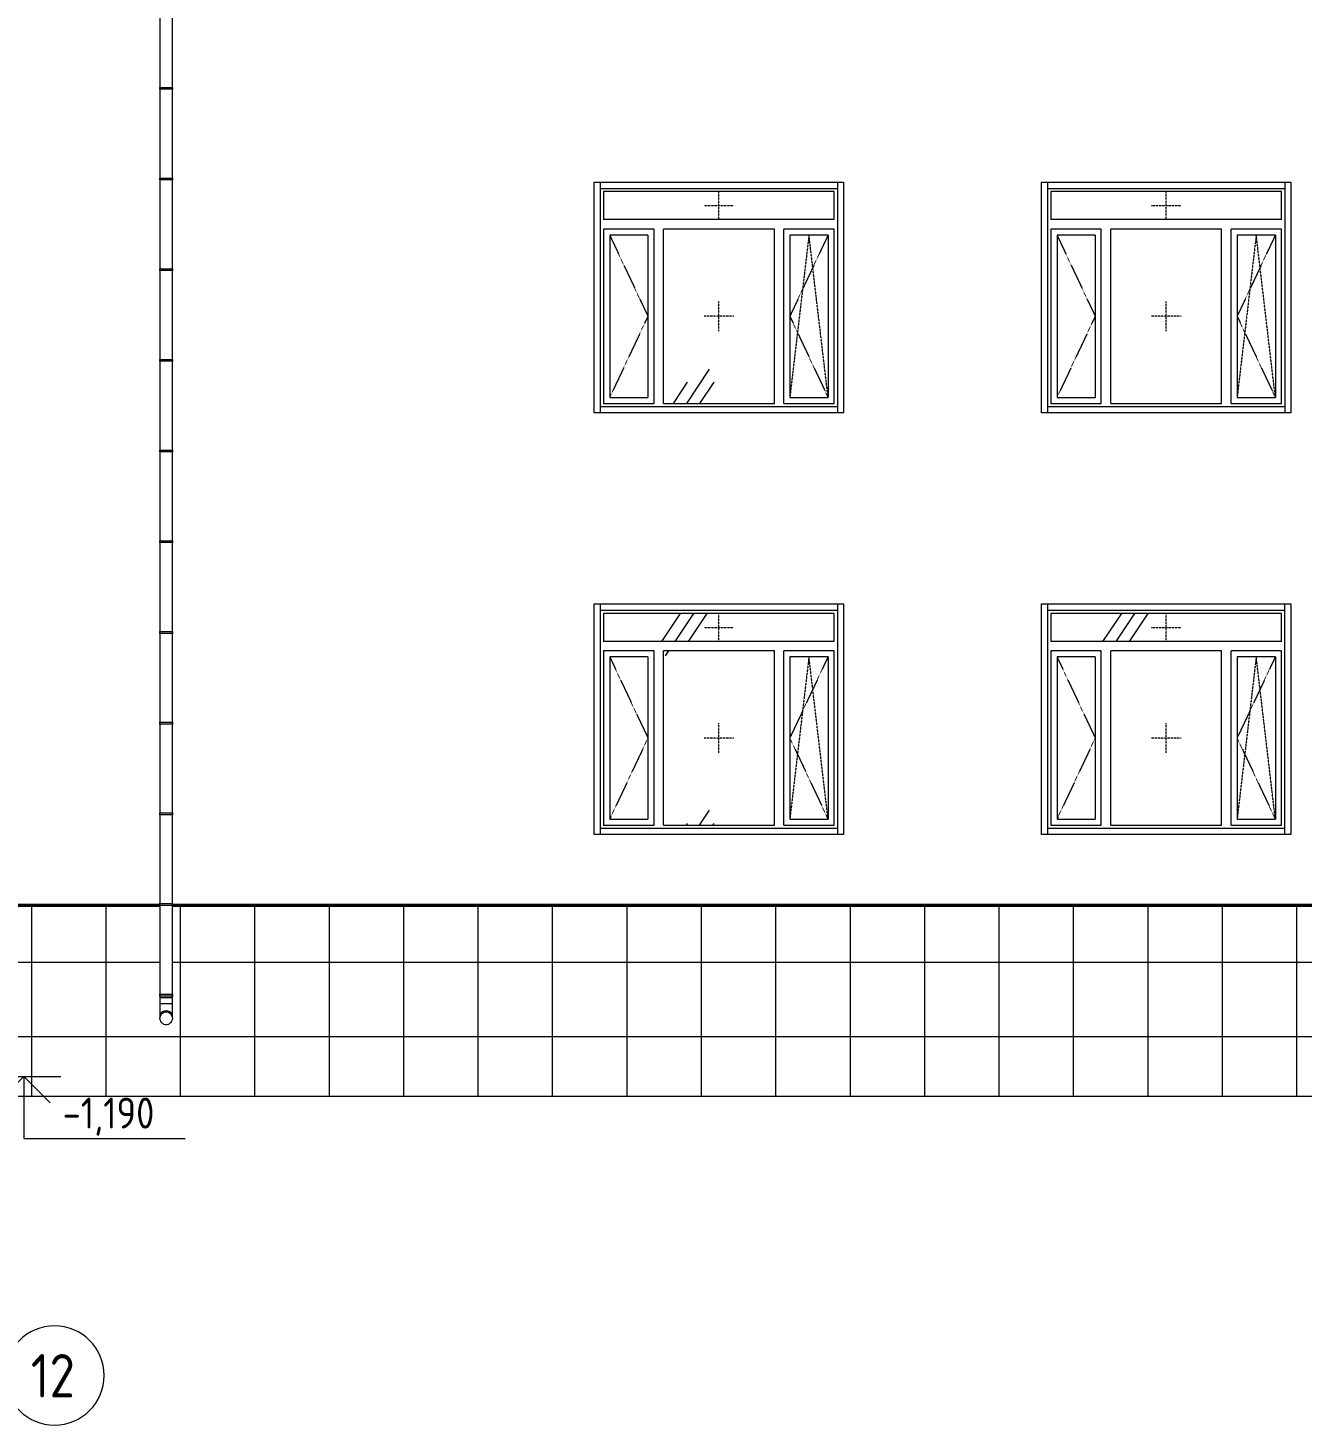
# Model space of a CAD drawing. Header units: millimetres. Extents: x -515342 to 330399, y -224905 to 507333.
# Drawn here: x 80919 to 91191, y -1932 to 9331 of the extents above; entities that cross this region are included whole.
import ezdxf

# ---------------------------------------------------------------- set-up
doc = ezdxf.new("R2010")
doc.units = ezdxf.units.MM
doc.linetypes.add('ASVP_Штриховая_ш2 п1', pattern=[3, 2, -1])
doc.layers.get('0').update_dxf_attribs({"lineweight": 0})
for name, color, linetype, lineweight in [('Аннотация', 7, 'Continuous', 0), ('Витраж', 7, 'Continuous', 0), ('Линии', 7, 'Continuous', 0), ('Марки помещений', 7, 'Continuous', 0), ('Обобщенные модели', 7, 'Continuous', 0), ('Окна', 7, 'Continuous', 0), ('Окна открывание', 7, 'Continuous', 0), ('Оси', 7, 'Continuous', 0), ('Отметки', 7, 'Continuous', 0), ('Стены внутренние', 7, 'Continuous', 0), ('Стены наружные', 7, 'Continuous', 0), ('Стены штриховка поверхности', 7, 'Continuous', 0)]:
    doc.layers.add(name, color=color, linetype=linetype, lineweight=lineweight)
doc.styles.add('GOST Common', font='', dxfattribs={"width": 0.9, "height": 350})
doc.styles.add('GOST Common_1', font='', dxfattribs={"width": 0.9, "height": 250})
doc.styles.get('GOST Common').set_extended_font_data('GOST Common')
doc.styles.get('GOST Common_1').set_extended_font_data('GOST Common')
pattern_1 = [(236.31, (1066.07, 1244.6), (-1777.9963, -3556.002), [641.067, -5769.603]), (236.31, (1101.63, 1137.9), (-1777.9963, -3556.002), [384.64, -6026.03]), (236.31, (888.27, 1137.9), (-1777.9963, -3556.002), [384.64, -6026.03])]

# ---------------------------------------------------------------- blocks, each defined once
blk = doc.blocks.new('Окно_ПВХ_3Створки_1Фрамуга-верх - АР_Окно_ОП_1820_h_х1970_3ст2фр-в-V20-О_АР_Эскиз_Фасад 12-1 копия 1')
at = {"layer": 'Окна'}
h = blk.add_hatch(dxfattribs=at)
h.set_pattern_fill('FP_1', color=256, style=0, pattern_type=2)
h.set_pattern_definition(pattern_1)
h.paths.add_polyline_path([(-93548, 885), (-93240, 885), (-93240, 2193), (-93548, 2193), (-93548, 906)])
at = {"layer": 'Окна открывание'}
h = blk.add_hatch(dxfattribs=at)
h.set_pattern_fill('FP_1', color=256, style=0, pattern_type=2)
h.set_pattern_definition(pattern_1)
h.paths.add_polyline_path([(-93597, 2318), (-91739, 2318), (-91739, 2544), (-93597, 2544), (-93597, 2432)])
at = {"layer": 'Окна'}
for p, q in [((-91739, 2544), (-93597, 2544)), ((-93597, 2544), (-93597, 2318)), ((-91739, 2318), (-91739, 2544)), ((-91739, 2318), (-93597, 2318)), ((-93191, 2242), (-93597, 2242)), ((-93597, 2242), (-93597, 836)), ((-93548, 2193), (-93548, 885)), ((-93240, 2193), (-93548, 2193)), ((-93240, 2193), (-93240, 885)), ((-93191, 836), (-93191, 2242)), ((-92221, 2242), (-93115, 2242)), ((-93115, 836), (-93115, 2242)), ((-92221, 836), (-92221, 2242)), ((-91739, 2242), (-92145, 2242)), ((-92145, 836), (-92145, 2242)), ((-92096, 2193), (-92096, 885)), ((-91788, 2193), (-92096, 2193)), ((-91788, 2193), (-91788, 885)), ((-91739, 836), (-91739, 2242)), ((-93597, 836), (-93191, 836)), ((-93548, 885), (-93240, 885)), ((-93115, 836), (-92221, 836)), ((-92145, 836), (-91739, 836)), ((-92096, 885), (-91788, 885))]:
    blk.add_line(p, q, dxfattribs=at)
at = {"layer": 'Окна открывание', "linetype": 'ASVP_Штриховая_ш2 п1'}
for p, q in [((-92668, 2318), (-92668, 2544)), ((-92788, 2431), (-92548, 2431)), ((-93548, 2193), (-93240, 1539)), ((-91942, 2193), (-92096, 885)), ((-91788, 2193), (-92096, 1539)), ((-91788, 885), (-91942, 2193)), ((-92668, 1419), (-92668, 1659)), ((-93240, 1539), (-93548, 885)), ((-92548, 1539), (-92788, 1539)), ((-92096, 1539), (-91788, 885))]:
    blk.add_line(p, q, dxfattribs=at)
blk = doc.blocks.new('Окно_ПВХ_3Створки_1Фрамуга-верх - АР_Окно_ОП_1820_h_х1970_3ст2фр-в-V21-О_АР_Эскиз_Фасад 12-1 копия 1')
at = {"layer": 'Окна'}
h = blk.add_hatch(dxfattribs=at)
h.set_pattern_fill('FP_1', color=256, style=0, pattern_type=2)
h.set_pattern_definition(pattern_1)
h.paths.add_polyline_path([(-97154, 885), (-96846, 885), (-96846, 2193), (-97154, 2193), (-97154, 906)])
at = {"layer": 'Окна открывание'}
h = blk.add_hatch(dxfattribs=at)
h.set_pattern_fill('FP_1', color=256, style=0, pattern_type=2)
h.set_pattern_definition(pattern_1)
h.paths.add_polyline_path([(-97203, 2318), (-95345, 2318), (-95345, 2544), (-97203, 2544), (-97203, 2432)])
h = blk.add_hatch(dxfattribs=at)
h.set_pattern_fill('FP_1', color=256, style=0, pattern_type=2)
h.set_pattern_definition(pattern_1)
h.paths.add_polyline_path([(-96142, 836), (-95827, 836), (-95827, 2242), (-96721, 2241), (-96721, 836), (-96198, 836)])
at = {"layer": 'Окна'}
for p, q in [((-95345, 2544), (-97203, 2544)), ((-97203, 2544), (-97203, 2318)), ((-95345, 2318), (-95345, 2544)), ((-95345, 2318), (-97203, 2318)), ((-96797, 2242), (-97203, 2242)), ((-97203, 2242), (-97203, 836)), ((-97154, 2193), (-97154, 885)), ((-96846, 2193), (-97154, 2193)), ((-96846, 2193), (-96846, 885)), ((-96797, 836), (-96797, 2242)), ((-95827, 2242), (-96721, 2242)), ((-96721, 836), (-96721, 2242)), ((-95827, 836), (-95827, 2242)), ((-95345, 2242), (-95751, 2242)), ((-95751, 836), (-95751, 2242)), ((-95702, 2193), (-95702, 885)), ((-95394, 2193), (-95702, 2193)), ((-95394, 2193), (-95394, 885)), ((-95345, 836), (-95345, 2242)), ((-97203, 836), (-96797, 836)), ((-97154, 885), (-96846, 885)), ((-96721, 836), (-95827, 836)), ((-95751, 836), (-95345, 836)), ((-95702, 885), (-95394, 885))]:
    blk.add_line(p, q, dxfattribs=at)
at = {"layer": 'Окна открывание', "linetype": 'ASVP_Штриховая_ш2 п1'}
for p, q in [((-96274, 2318), (-96274, 2544)), ((-96394, 2431), (-96154, 2431)), ((-97154, 2193), (-96846, 1539)), ((-95548, 2193), (-95702, 885)), ((-95394, 2193), (-95702, 1539)), ((-95394, 885), (-95548, 2193)), ((-96274, 1419), (-96274, 1659)), ((-96846, 1539), (-97154, 885)), ((-96154, 1539), (-96394, 1539)), ((-95702, 1539), (-95394, 885))]:
    blk.add_line(p, q, dxfattribs=at)
blk = doc.blocks.new('Окно_ПВХ_3Створки_1Фрамуга-верх - АР_Окно_ОП_1820_h_х1970_3ст2фр-в-V44-О_АР_Эскиз_Фасад 12-1 копия 1')
at = {"layer": 'Окна'}
h = blk.add_hatch(dxfattribs=at)
h.set_pattern_fill('FP_1', color=256, style=0, pattern_type=2)
h.set_pattern_definition(pattern_1)
h.paths.add_polyline_path([(-93548, 4285), (-93240, 4285), (-93240, 5593), (-93548, 5593), (-93548, 4338)])
for p, q in [((-91739, 5944), (-93597, 5944)), ((-93597, 5944), (-93597, 5718)), ((-91739, 5718), (-91739, 5944)), ((-91739, 5718), (-93597, 5718)), ((-93191, 5642), (-93597, 5642)), ((-93597, 5642), (-93597, 4236)), ((-93191, 4236), (-93191, 5642)), ((-92221, 5642), (-93115, 5642)), ((-93115, 4236), (-93115, 5642)), ((-92221, 4236), (-92221, 5642)), ((-91739, 5642), (-92145, 5642)), ((-92145, 4236), (-92145, 5642)), ((-91739, 4236), (-91739, 5642)), ((-93548, 5593), (-93548, 4285)), ((-93240, 5593), (-93548, 5593)), ((-93240, 5593), (-93240, 4285)), ((-92096, 5593), (-92096, 4285)), ((-91788, 5593), (-92096, 5593)), ((-91788, 5593), (-91788, 4285)), ((-93548, 4285), (-93240, 4285)), ((-92096, 4285), (-91788, 4285)), ((-93597, 4236), (-93191, 4236)), ((-93115, 4236), (-92221, 4236)), ((-92145, 4236), (-91739, 4236))]:
    blk.add_line(p, q, dxfattribs=at)
at = {"layer": 'Окна открывание', "linetype": 'ASVP_Штриховая_ш2 п1'}
for p, q in [((-92668, 5718), (-92668, 5944)), ((-92788, 5831), (-92548, 5831)), ((-93548, 5593), (-93240, 4939)), ((-91942, 5593), (-92096, 4285)), ((-91788, 5593), (-92096, 4939)), ((-91788, 4285), (-91942, 5593)), ((-92668, 4819), (-92668, 5059)), ((-93240, 4939), (-93548, 4285)), ((-92548, 4939), (-92788, 4939)), ((-92096, 4939), (-91788, 4285))]:
    blk.add_line(p, q, dxfattribs=at)
blk = doc.blocks.new('Окно_ПВХ_3Створки_1Фрамуга-верх - АР_Окно_ОП_1820_h_х1970_3ст2фр-в-V45-О_АР_Эскиз_Фасад 12-1 копия 1')
at = {"layer": 'Окна'}
h = blk.add_hatch(dxfattribs=at)
h.set_pattern_fill('FP_1', color=256, style=0, pattern_type=2)
h.set_pattern_definition(pattern_1)
h.paths.add_polyline_path([(-97154, 4285), (-96846, 4285), (-96846, 5593), (-97154, 5593), (-97154, 4338)])
at = {"layer": 'Окна открывание'}
h = blk.add_hatch(dxfattribs=at)
h.set_pattern_fill('FP_1', color=256, style=0, pattern_type=2)
h.set_pattern_definition(pattern_1)
h.paths.add_polyline_path([(-96030, 4236), (-95827, 4236), (-95827, 5642), (-96721, 5642), (-96721, 4236), (-96086, 4236)])
at = {"layer": 'Окна'}
for p, q in [((-95345, 5944), (-97203, 5944)), ((-97203, 5944), (-97203, 5718)), ((-95345, 5718), (-95345, 5944)), ((-95345, 5718), (-97203, 5718)), ((-96797, 5642), (-97203, 5642)), ((-97203, 5642), (-97203, 4236)), ((-96797, 4236), (-96797, 5642)), ((-95827, 5642), (-96721, 5642)), ((-96721, 4236), (-96721, 5642)), ((-95827, 4236), (-95827, 5642)), ((-95345, 5642), (-95751, 5642)), ((-95751, 4236), (-95751, 5642)), ((-95345, 4236), (-95345, 5642)), ((-97154, 5593), (-97154, 4285)), ((-96846, 5593), (-97154, 5593)), ((-96846, 5593), (-96846, 4285)), ((-95702, 5593), (-95702, 4285)), ((-95394, 5593), (-95702, 5593)), ((-95394, 5593), (-95394, 4285)), ((-97154, 4285), (-96846, 4285)), ((-95702, 4285), (-95394, 4285)), ((-97203, 4236), (-96797, 4236)), ((-96721, 4236), (-95827, 4236)), ((-95751, 4236), (-95345, 4236))]:
    blk.add_line(p, q, dxfattribs=at)
at = {"layer": 'Окна открывание', "linetype": 'ASVP_Штриховая_ш2 п1'}
for p, q in [((-96274, 5718), (-96274, 5944)), ((-96394, 5831), (-96154, 5831)), ((-97154, 5593), (-96846, 4939)), ((-95548, 5593), (-95702, 4285)), ((-95394, 5593), (-95702, 4939)), ((-95394, 4285), (-95548, 5593)), ((-96274, 4819), (-96274, 5059)), ((-96846, 4939), (-97154, 4285)), ((-96154, 4939), (-96394, 4939)), ((-95702, 4939), (-95394, 4285))]:
    blk.add_line(p, q, dxfattribs=at)
blk = doc.blocks.new('Прямоугольный импост - АР_Откос_Металлический_50х330 Белый Правый-9899493-О_АР_Эскиз_Фасад 12-1 копия 1')
at = {"layer": 'Витраж'}
for p, q in [((-9974, 2570), (-9974, 2620)), ((-9974, 2620), (-8064, 2620)), ((-8064, 2620), (-8064, 2570)), ((-9974, 2570), (-8064, 2570))]:
    blk.add_line(p, q, dxfattribs=at)
blk = doc.blocks.new('Прямоугольный импост - АР_Откос_Металлический_50х330 Белый Левый-9898761-О_АР_Эскиз_Фасад 12-1 копия 1')
at = {"layer": 'Витраж'}
for p, q in [((-9974, 760), (-9974, 810)), ((-8064, 810), (-9974, 810)), ((-8064, 810), (-8064, 760)), ((-8064, 760), (-9974, 760))]:
    blk.add_line(p, q, dxfattribs=at)
blk = doc.blocks.new('Прямоугольный импост - АР_Откос_Металлический_50х330 Белый Правый-9899492-О_АР_Эскиз_Фасад 12-1 копия 1')
at = {"layer": 'Витраж'}
for p, q in [((-8064, 2620), (-8014, 2620)), ((-8064, 2620), (-8064, 760)), ((-8014, 2620), (-8014, 760)), ((-8014, 760), (-8064, 760))]:
    blk.add_line(p, q, dxfattribs=at)
blk = doc.blocks.new('Прямоугольный импост - АР_Откос_Металлический_50х330 Белый Левый-V99-О_АР_Эскиз_Фасад 12-1 копия 1')
at = {"layer": 'Витраж'}
for p, q in [((-10024, 2620), (-9974, 2620)), ((-10024, 760), (-10024, 2620)), ((-9974, 760), (-9974, 2620)), ((-9974, 760), (-10024, 760))]:
    blk.add_line(p, q, dxfattribs=at)
blk = doc.blocks.new('Прямоугольный импост - АР_Откос_Металлический_50х330 Коричневый Правый-9899920-О_АР_Эскиз_Фасад 12-1 копия 1')
at = {"layer": 'Витраж'}
for p, q in [((-6359, 2570), (-6359, 2620)), ((-6359, 2620), (-4449, 2620)), ((-4449, 2620), (-4449, 2570)), ((-6359, 2570), (-4449, 2570))]:
    blk.add_line(p, q, dxfattribs=at)
blk = doc.blocks.new('Прямоугольный импост - АР_Откос_Металлический_50х330 Коричневый Левый-9899774-О_АР_Эскиз_Фасад 12-1 копия 1')
at = {"layer": 'Витраж'}
for p, q in [((-6359, 760), (-6359, 810)), ((-4449, 810), (-6359, 810)), ((-4449, 810), (-4449, 760)), ((-4449, 760), (-6359, 760))]:
    blk.add_line(p, q, dxfattribs=at)
blk = doc.blocks.new('Прямоугольный импост - АР_Откос_Металлический_50х330 Коричневый Правый-9899919-О_АР_Эскиз_Фасад 12-1 копия 1')
at = {"layer": 'Витраж'}
for p, q in [((-4449, 2620), (-4399, 2620)), ((-4449, 2620), (-4449, 760)), ((-4399, 2620), (-4399, 760)), ((-4399, 760), (-4449, 760))]:
    blk.add_line(p, q, dxfattribs=at)
blk = doc.blocks.new('Прямоугольный импост - АР_Откос_Металлический_50х330 Коричневый Левый-9899773-О_АР_Эскиз_Фасад 12-1 копия 1')
at = {"layer": 'Витраж'}
for p, q in [((-6409, 2620), (-6359, 2620)), ((-6409, 760), (-6409, 2620)), ((-6359, 760), (-6359, 2620)), ((-6359, 760), (-6409, 760))]:
    blk.add_line(p, q, dxfattribs=at)
blk = doc.blocks.new('ASVP_ОМ_Водосточная труба_На стене - Труба 100-9889141-О_АР_Эскиз_Фасад 12-1 копия 1')
at = {"layer": 'Обобщенные модели'}
for p, q in [((-100780, 12695.760475), (-100780, -604.239525)), ((-100680, -604.239525), (-100680, 12695.760475))]:
    blk.add_line(p, q, dxfattribs=at)
blk = doc.blocks.new('Влж_Водосточная труба_Хомут - Хомут-9745428-О_АР_Эскиз_Фасад 12-1 копия 1')
at = {"layer": 'Обобщенные модели'}
for p, q in [((-100785, 12633.260475), (-100785, 12618.260475)), ((-100785, 12633.260475), (-100675, 12633.260475)), ((-100675, 12618.260475), (-100785, 12618.260475)), ((-100675, 12618.260475), (-100675, 12633.260475))]:
    blk.add_line(p, q, dxfattribs=at)
blk = doc.blocks.new('ASVP_ОМ_Водосточная труба_Слив - Слив-9747398-О_АР_Эскиз_Фасад 12-1 копия 1')
at = {"layer": 'Обобщенные модели'}
for p, q in [((-40051, -554), (-40051, -604)), ((-40051, -554), (-40000, -554)), ((-40000, -554), (-39950, -554)), ((-39950, -554), (-39948, -554)), ((-39948, -604), (-39948, -554)), ((-40000, -604), (-40051, -604)), ((-40050, -604), (-40050, -698)), ((-39950, -604), (-40000, -604)), ((-39950, -698), (-39950, -604)), ((-39948, -604), (-39950, -604)), ((-40050, -698), (-40050, -721)), ((-39950, -721), (-39950, -698))]:
    blk.add_line(p, q, dxfattribs=at)
at = {"layer": 'Обобщенные модели', "flags": 128}
for points in [[(-40050, -721), (-40049, -708), (-40044, -697), (-40037, -686), (-40028, -678), (-40018, -672), (-40006, -669), (-39994, -669), (-39982, -672), (-39972, -678), (-39963, -686), (-39956, -697), (-39951, -708), (-39950, -721)], [(-39950, -721), (-39951, -734), (-39956, -745), (-39963, -756), (-39972, -764), (-39982, -770), (-39994, -773), (-40006, -773), (-40018, -770), (-40028, -764), (-40037, -756), (-40044, -745), (-40049, -734), (-40050, -721)]]:
    blk.add_lwpolyline(points, dxfattribs=at)
at = {"layer": 'Обобщенные модели'}
blk.add_open_spline([(-39950, -698), (-39950, -695), (-39951, -690), (-39954, -684), (-39957, -680), (-39960, -676), (-39965, -672), (-39969, -669), (-39977, -666), (-39987, -663), (-40000, -661), (-40013, -663), (-40023, -666), (-40031, -669), (-40035, -672), (-40040, -676), (-40043, -680), (-40046, -684), (-40049, -690), (-40050, -695), (-40050, -698)], degree=3, knots=[0, 0, 0, 0, 0.083333, 0.125, 0.166667, 0.208333, 0.25, 0.291667, 0.333333, 0.416667, 0.5, 0.583333, 0.666667, 0.708333, 0.75, 0.791667, 0.833333, 0.875, 0.916667, 1, 1, 1, 1], dxfattribs=at)
blk = doc.blocks.new('СД_Люблино_Фасады_rvt-1-О_АР_Эскиз_Фасад 12-1 копия 1')
at = {"layer": 'Стены штриховка поверхности', "true_color": 0xcacaca}
h = blk.add_hatch(dxfattribs=at)
h.set_pattern_fill('FP_3', color=9, style=0, pattern_type=2)
h.set_pattern_definition([(0, (-51650.9, 0), (0, 600), []), (90, (-51650.9, 0), (-600, 4e-14), [])])
h.paths.add_polyline_path([(-102135, -1350), (-83065, -1350), (-83065, -1250), (-83085, -1250), (-83085, -850), (-80905, -850), (-80905, -1250), (-80925, -1250), (-80925, -1350), (-75725, -1350), (-75725, -1250), (-75745, -1250), (-75745, -850), (-73565, -850), (-73565, -1250), (-73585, -1250), (-73585, -1350), (-68430, -1350), (-68430, -1250), (-68450, -1250), (-68450, -850), (-66270, -850), (-66270, -1250), (-66290, -1250), (-66289, -1350), (-64770, -1350), (-64770, -1250), (-64790, -1250), (-64790, -850), (-62610, -850), (-62610, -1250), (-62630, -1250), (-62630, -1350), (-60285, -1350), (-60285, -1250), (-60305, -1250), (-60305, -850), (-58125, -850), (-58125, -1250), (-58145, -1250), (-58145, -1350), (-56745, -1350), (-56745, -1250), (-56765, -1250), (-56765, -850), (-54585, -850), (-54585, -1250), (-54605, -1250), (-54605, -1350), (-52171, -1350), (-52171, 180), (-61580, 180), (-61580, -527), (-61575, -527), (-61575, -542), (-61580, -542), (-61579, -554), (-61578, -554), (-61578, -604), (-61580, -604), (-61580, -721), (-61581, -734), (-61586, -745), (-61593, -756), (-61602, -764), (-61612, -770), (-61624, -773), (-61636, -773), (-61648, -770), (-61658, -764), (-61667, -756), (-61674, -745), (-61679, -734), (-61680, -721), (-61680, -604), (-61681, -604), (-61681, -554), (-61680, -554), (-61680, -542), (-61685, -542), (-61685, -527), (-61680, -527), (-61680, 180), (-83680, 180), (-83680, -527), (-83675, -527), (-83675, -542), (-83680, -542), (-83679, -554), (-83678, -554), (-83678, -604), (-83680, -604), (-83680, -721), (-83681, -734), (-83686, -745), (-83693, -756), (-83702, -764), (-83712, -770), (-83724, -773), (-83736, -773), (-83748, -770), (-83758, -764), (-83767, -756), (-83774, -745), (-83779, -734), (-83780, -721), (-83780, -604), (-83781, -604), (-83781, -554), (-83780, -554), (-83780, -542), (-83785, -542), (-83785, -527), (-83780, -527), (-83780, 180), (-100680, 180), (-100680, -527), (-100675, -527), (-100675, -542), (-100680, -542), (-100679, -554), (-100678, -554), (-100678, -604), (-100680, -604), (-100680, -721), (-100681, -734), (-100686, -745), (-100696, -759), (-100702, -764), (-100712, -770), (-100724, -773), (-100736, -773), (-100748, -770), (-100758, -764), (-100767, -756), (-100774, -745), (-100779, -734), (-100780, -721), (-100780, -604), (-100782, -604), (-100782, -554), (-100780, -554), (-100780, -542), (-100785, -542), (-100785, -527), (-100780, -527), (-100780, 180), (-102135, 180), (-102135, -1000)])
h.paths.add_polyline_path([(-51692, -1000), (-51651, -1000), (-51651, 180), (-51721, 180), (-51721, -1000)])
h.paths.add_polyline_path([(-58345, -848), (-60285, -848), (-60285, -540), (-58145, -540), (-58145, -848), (-58195, -848)])
h.paths.add_polyline_path([(-82930, -848), (-83065, -848), (-83065, -540), (-80925, -540), (-80925, -848), (-82865, -848)])
h.paths.add_polyline_path([(-67863, -848), (-68430, -848), (-68430, -540), (-66290, -540), (-66290, -848), (-67638, -848)])
h.paths.add_polyline_path([(-73785, -848), (-75725, -848), (-75725, -540), (-73585, -540), (-73585, -848), (-73635, -848)])
h.paths.add_polyline_path([(-55700, -848), (-56745, -848), (-56745, -540), (-54605, -540), (-54605, -848), (-55675, -848)])
h.paths.add_polyline_path([(-62691, -848), (-64770, -848), (-64770, -540), (-62630, -540), (-62630, -848), (-62680, -848)])
at = {"layer": 'Стены внутренние'}
for p, q in [((-100780, 180), (-102135, 180)), ((-102085, 200), (-100785, 200)), ((-83780, 180), (-100680, 180)), ((-100675, 200), (-83785, 200))]:
    blk.add_line(p, q, dxfattribs=at)
at = {"layer": 'Стены наружные'}
for p, q in [((-100785, 190), (-102035, 190)), ((-83785, 190), (-100675, 190))]:
    blk.add_line(p, q, dxfattribs=at)
at = {"layer": 'Витраж', "lineweight": 9}
for name, p in [('Прямоугольный импост - АР_Откос_Металлический_50х330 Белый Левый-V99-О_АР_Эскиз_Фасад 12-1 копия 1', (-87255, 3400)), ('Прямоугольный импост - АР_Откос_Металлический_50х330 Белый Правый-9899493-О_АР_Эскиз_Фасад 12-1 копия 1', (-87255, 3400)), ('Прямоугольный импост - АР_Откос_Металлический_50х330 Белый Правый-9899492-О_АР_Эскиз_Фасад 12-1 копия 1', (-87255, 3400)), ('Прямоугольный импост - АР_Откос_Металлический_50х330 Коричневый Левый-9899773-О_АР_Эскиз_Фасад 12-1 копия 1', (-87263, 3400)), ('Прямоугольный импост - АР_Откос_Металлический_50х330 Коричневый Правый-9899920-О_АР_Эскиз_Фасад 12-1 копия 1', (-87263, 3400)), ('Прямоугольный импост - АР_Откос_Металлический_50х330 Коричневый Правый-9899919-О_АР_Эскиз_Фасад 12-1 копия 1', (-87263, 3400)), ('Прямоугольный импост - АР_Откос_Металлический_50х330 Белый Левый-9898761-О_АР_Эскиз_Фасад 12-1 копия 1', (-87255, 3400)), ('Прямоугольный импост - АР_Откос_Металлический_50х330 Коричневый Левый-9899774-О_АР_Эскиз_Фасад 12-1 копия 1', (-87263, 3400)), ('Прямоугольный импост - АР_Откос_Металлический_50х330 Коричневый Левый-9899773-О_АР_Эскиз_Фасад 12-1 копия 1', (-90870, 0)), ('Прямоугольный импост - АР_Откос_Металлический_50х330 Коричневый Правый-9899920-О_АР_Эскиз_Фасад 12-1 копия 1', (-90870, 0)), ('Прямоугольный импост - АР_Откос_Металлический_50х330 Коричневый Правый-9899919-О_АР_Эскиз_Фасад 12-1 копия 1', (-90870, 0)), ('Прямоугольный импост - АР_Откос_Металлический_50х330 Белый Левый-V99-О_АР_Эскиз_Фасад 12-1 копия 1', (-83649, 0)), ('Прямоугольный импост - АР_Откос_Металлический_50х330 Белый Правый-9899493-О_АР_Эскиз_Фасад 12-1 копия 1', (-83649, 0)), ('Прямоугольный импост - АР_Откос_Металлический_50х330 Белый Правый-9899492-О_АР_Эскиз_Фасад 12-1 копия 1', (-83649, 0)), ('Прямоугольный импост - АР_Откос_Металлический_50х330 Коричневый Левый-9899774-О_АР_Эскиз_Фасад 12-1 копия 1', (-90870, 0)), ('Прямоугольный импост - АР_Откос_Металлический_50х330 Белый Левый-9898761-О_АР_Эскиз_Фасад 12-1 копия 1', (-83649, 0))]:
    blk.add_blockref(name, p, dxfattribs=at)
at = {"layer": 'Обобщенные модели', "lineweight": 9}
for name, p in [('ASVP_ОМ_Водосточная труба_На стене - Труба 100-9889141-О_АР_Эскиз_Фасад 12-1 копия 1', (0, 0)), ('Влж_Водосточная труба_Хомут - Хомут-9745428-О_АР_Эскиз_Фасад 12-1 копия 1', (0, -5849)), ('Влж_Водосточная труба_Хомут - Хомут-9745428-О_АР_Эскиз_Фасад 12-1 копия 1', (0, -6580)), ('Влж_Водосточная труба_Хомут - Хомут-9745428-О_АР_Эскиз_Фасад 12-1 копия 1', (0, -7311)), ('Влж_Водосточная труба_Хомут - Хомут-9745428-О_АР_Эскиз_Фасад 12-1 копия 1', (0, -8042)), ('Влж_Водосточная труба_Хомут - Хомут-9745428-О_АР_Эскиз_Фасад 12-1 копия 1', (0, -8773)), ('Влж_Водосточная труба_Хомут - Хомут-9745428-О_АР_Эскиз_Фасад 12-1 копия 1', (0, -9504)), ('Влж_Водосточная труба_Хомут - Хомут-9745428-О_АР_Эскиз_Фасад 12-1 копия 1', (0, -10236)), ('Влж_Водосточная труба_Хомут - Хомут-9745428-О_АР_Эскиз_Фасад 12-1 копия 1', (0, -10967)), ('Влж_Водосточная труба_Хомут - Хомут-9745428-О_АР_Эскиз_Фасад 12-1 копия 1', (0, -11698)), ('Влж_Водосточная труба_Хомут - Хомут-9745428-О_АР_Эскиз_Фасад 12-1 копия 1', (0, -12429)), ('Влж_Водосточная труба_Хомут - Хомут-9745428-О_АР_Эскиз_Фасад 12-1 копия 1', (0, -13160)), ('ASVP_ОМ_Водосточная труба_Слив - Слив-9747398-О_АР_Эскиз_Фасад 12-1 копия 1', (-60730, 0))]:
    blk.add_blockref(name, p, dxfattribs=at)
at = {"layer": 'Окна', "lineweight": 9}
for name in ['Окно_ПВХ_3Створки_1Фрамуга-верх - АР_Окно_ОП_1820_h_х1970_3ст2фр-в-V45-О_АР_Эскиз_Фасад 12-1 копия 1', 'Окно_ПВХ_3Створки_1Фрамуга-верх - АР_Окно_ОП_1820_h_х1970_3ст2фр-в-V44-О_АР_Эскиз_Фасад 12-1 копия 1', 'Окно_ПВХ_3Створки_1Фрамуга-верх - АР_Окно_ОП_1820_h_х1970_3ст2фр-в-V21-О_АР_Эскиз_Фасад 12-1 копия 1', 'Окно_ПВХ_3Створки_1Фрамуга-верх - АР_Окно_ОП_1820_h_х1970_3ст2фр-в-V20-О_АР_Эскиз_Фасад 12-1 копия 1']:
    blk.add_blockref(name, (0, 0), dxfattribs=at)
blk = doc.blocks.new('Ось сетки - Круг_Ø8 мм-6577-О_АР_Эскиз_Фасад 12-1 копия 1')
at = {"layer": 'Оси'}
for start, end in [(360, 180), (180, 360)]:
    blk.add_arc((0, -3600), 400, start, end, dxfattribs=at)
blk = doc.blocks.new('Высотные отметки - Стрелка вниз-5092-О_АР_Эскиз_Фасад 12-1 копия 1')
at = {"layer": 'Аннотация'}
for p, q in [((-106772, -1450), (-107372, -1450)), ((-107072, -1450), (-107284, -1662)), ((-107072, -1450), (-107072, -1950)), ((-107072, -1450), (-106860, -1662)), ((-107072, -1950), (-108372, -1950))]:
    blk.add_line(p, q, dxfattribs=at)

msp = doc.modelspace()

# ---------------------------------------------------------------- linework, layer by layer
at = {"layer": 'Линии'}
msp.add_line((178865.989, 717.7355), (80619.6864, 717.7355), dxfattribs=at)

# ---------------------------------------------------------------- block references
msp.add_blockref('СД_Люблино_Фасады_rvt-1-О_АР_Эскиз_Фасад 12-1 копия 1', (182763.6864, 2067.7355))
at = {"layer": 'Оси'}
msp.add_blockref('Ось сетки - Круг_Ø8 мм-6577-О_АР_Эскиз_Фасад 12-1 копия 1', (81133.6864, 2067.7355), dxfattribs=at)
at = {"layer": 'Отметки', "extrusion": (0, 0, -1)}
msp.add_blockref('Высотные отметки - Стрелка вниз-5092-О_АР_Эскиз_Фасад 12-1 копия 1', (26186.2727, 2327.7355), dxfattribs=at)

# ---------------------------------------------------------------- texts
at = {"layer": 'Марки помещений', "insert": (87348.3968, 4541.4946), "char_height": 250, "width": 93.797438, "attachment_point": 1, "style": 'GOST Common_1'}
msp.add_mtext('\\fGOST Common|b0|i0|c204|p34|;\\W.9; ', dxfattribs=at)
at = {"layer": 'Оси', "insert": (80942.5058, -1359.7312), "char_height": 350, "width": 461.772, "attachment_point": 1, "style": 'GOST Common'}
msp.add_mtext('12', dxfattribs=at)
at = {"layer": 'Отметки', "insert": (81199.5353, 708.2921), "char_height": 250, "width": 926.242019, "attachment_point": 1, "line_spacing_factor": 1.022761, "style": 'GOST Common_1'}
msp.add_mtext('-1,190', dxfattribs=at)

doc.saveas('drawing.dxf')
